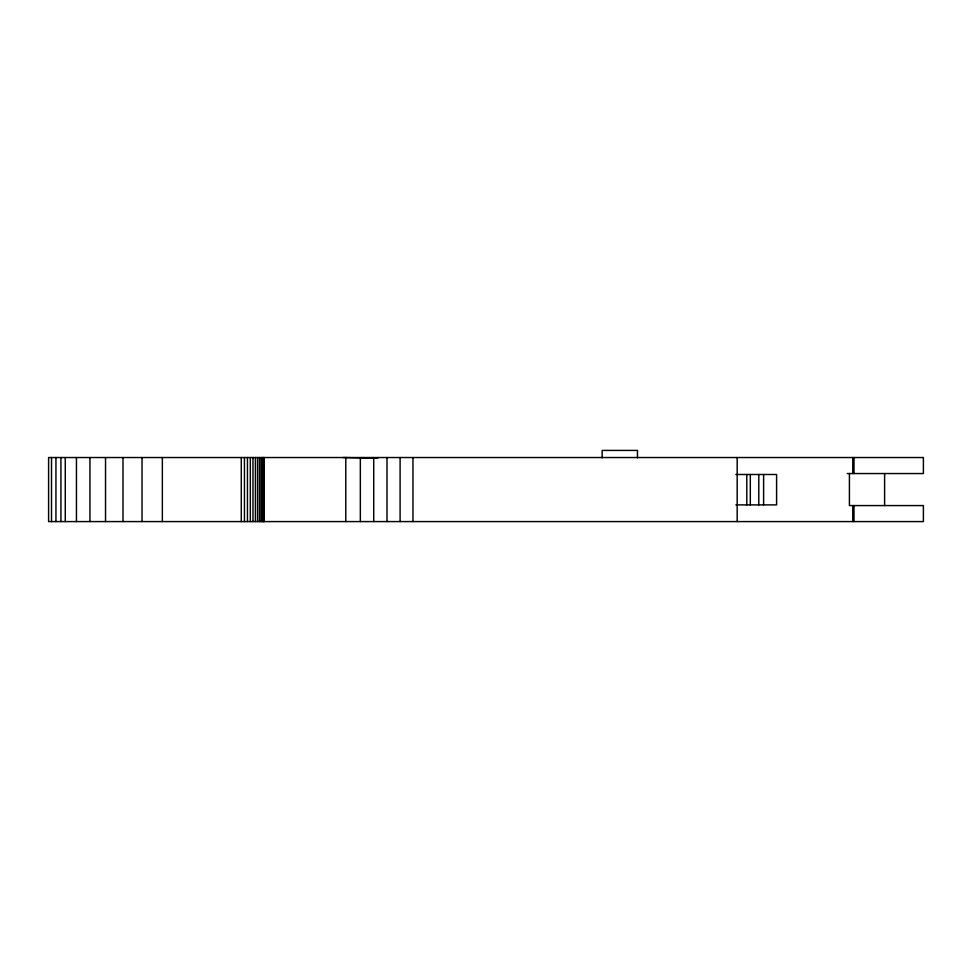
<?xml version="1.0" encoding="UTF-8"?>
<svg xmlns="http://www.w3.org/2000/svg" width="972" height="972" viewBox="0 0 972 972"><rect width="100%" height="100%" fill="white"/><g stroke="black" fill="none" stroke-linecap="round" stroke-linejoin="round"><path stroke-width="1.46" d="M378.157 457.533L377.415 458.237L342.958 457.533M847.256 473.546L923.4 473.546L923.4 457.533L48.6 457.533L48.6 521.587L923.4 521.587L923.4 505.574L849.419 505.574L849.419 473.546M735.865 474.494L776.592 474.494L776.592 504.893L735.865 504.893M362.823 457.533L365.472 458.407M884.605 473.546L884.605 505.574M853.987 457.533L853.987 473.546M853.987 505.574L853.987 521.587M852.772 457.533L852.772 473.546M852.772 505.574L852.772 521.587M763.615 474.494L763.615 504.893M758.792 474.494L758.792 504.893M750.311 474.494L750.311 504.893M746.788 474.494L746.788 504.893M737.177 457.533L737.177 521.587M637.474 457.861L637.474 450.413L602.166 450.413L602.166 457.861M412.966 457.533L412.966 521.587M400.1 457.533L400.1 521.587M387.002 457.533L387.002 521.587M373.722 457.533L373.722 521.587M360.333 457.533L360.333 521.587M345.789 457.533L345.789 521.587M264.044 457.533L264.141 521.587M263.886 457.533L263.886 521.587M263.291 457.533L263.291 521.587M262.343 457.533L262.343 521.587M261.067 457.533L261.067 521.587M259.463 457.533L259.463 521.587M257.58 457.533L257.58 521.587M255.405 457.533L255.405 521.587M252.975 457.533L252.975 521.587M250.314 457.533L250.314 521.587M247.459 457.533L247.459 521.587M244.434 457.533L244.434 521.587M241.275 457.533L241.275 521.587M162.36 457.533L162.36 521.587M142.034 457.533L142.034 521.587M122.994 457.533L122.994 521.587M105.535 457.533L105.535 521.587M89.946 457.533L89.946 521.587M76.448 457.533L76.448 521.587M65.27 457.533L65.27 521.587M60.92 457.533L60.92 521.587M55.939 457.533L55.939 521.587M51.516 457.533L51.516 521.587"/></g></svg>
